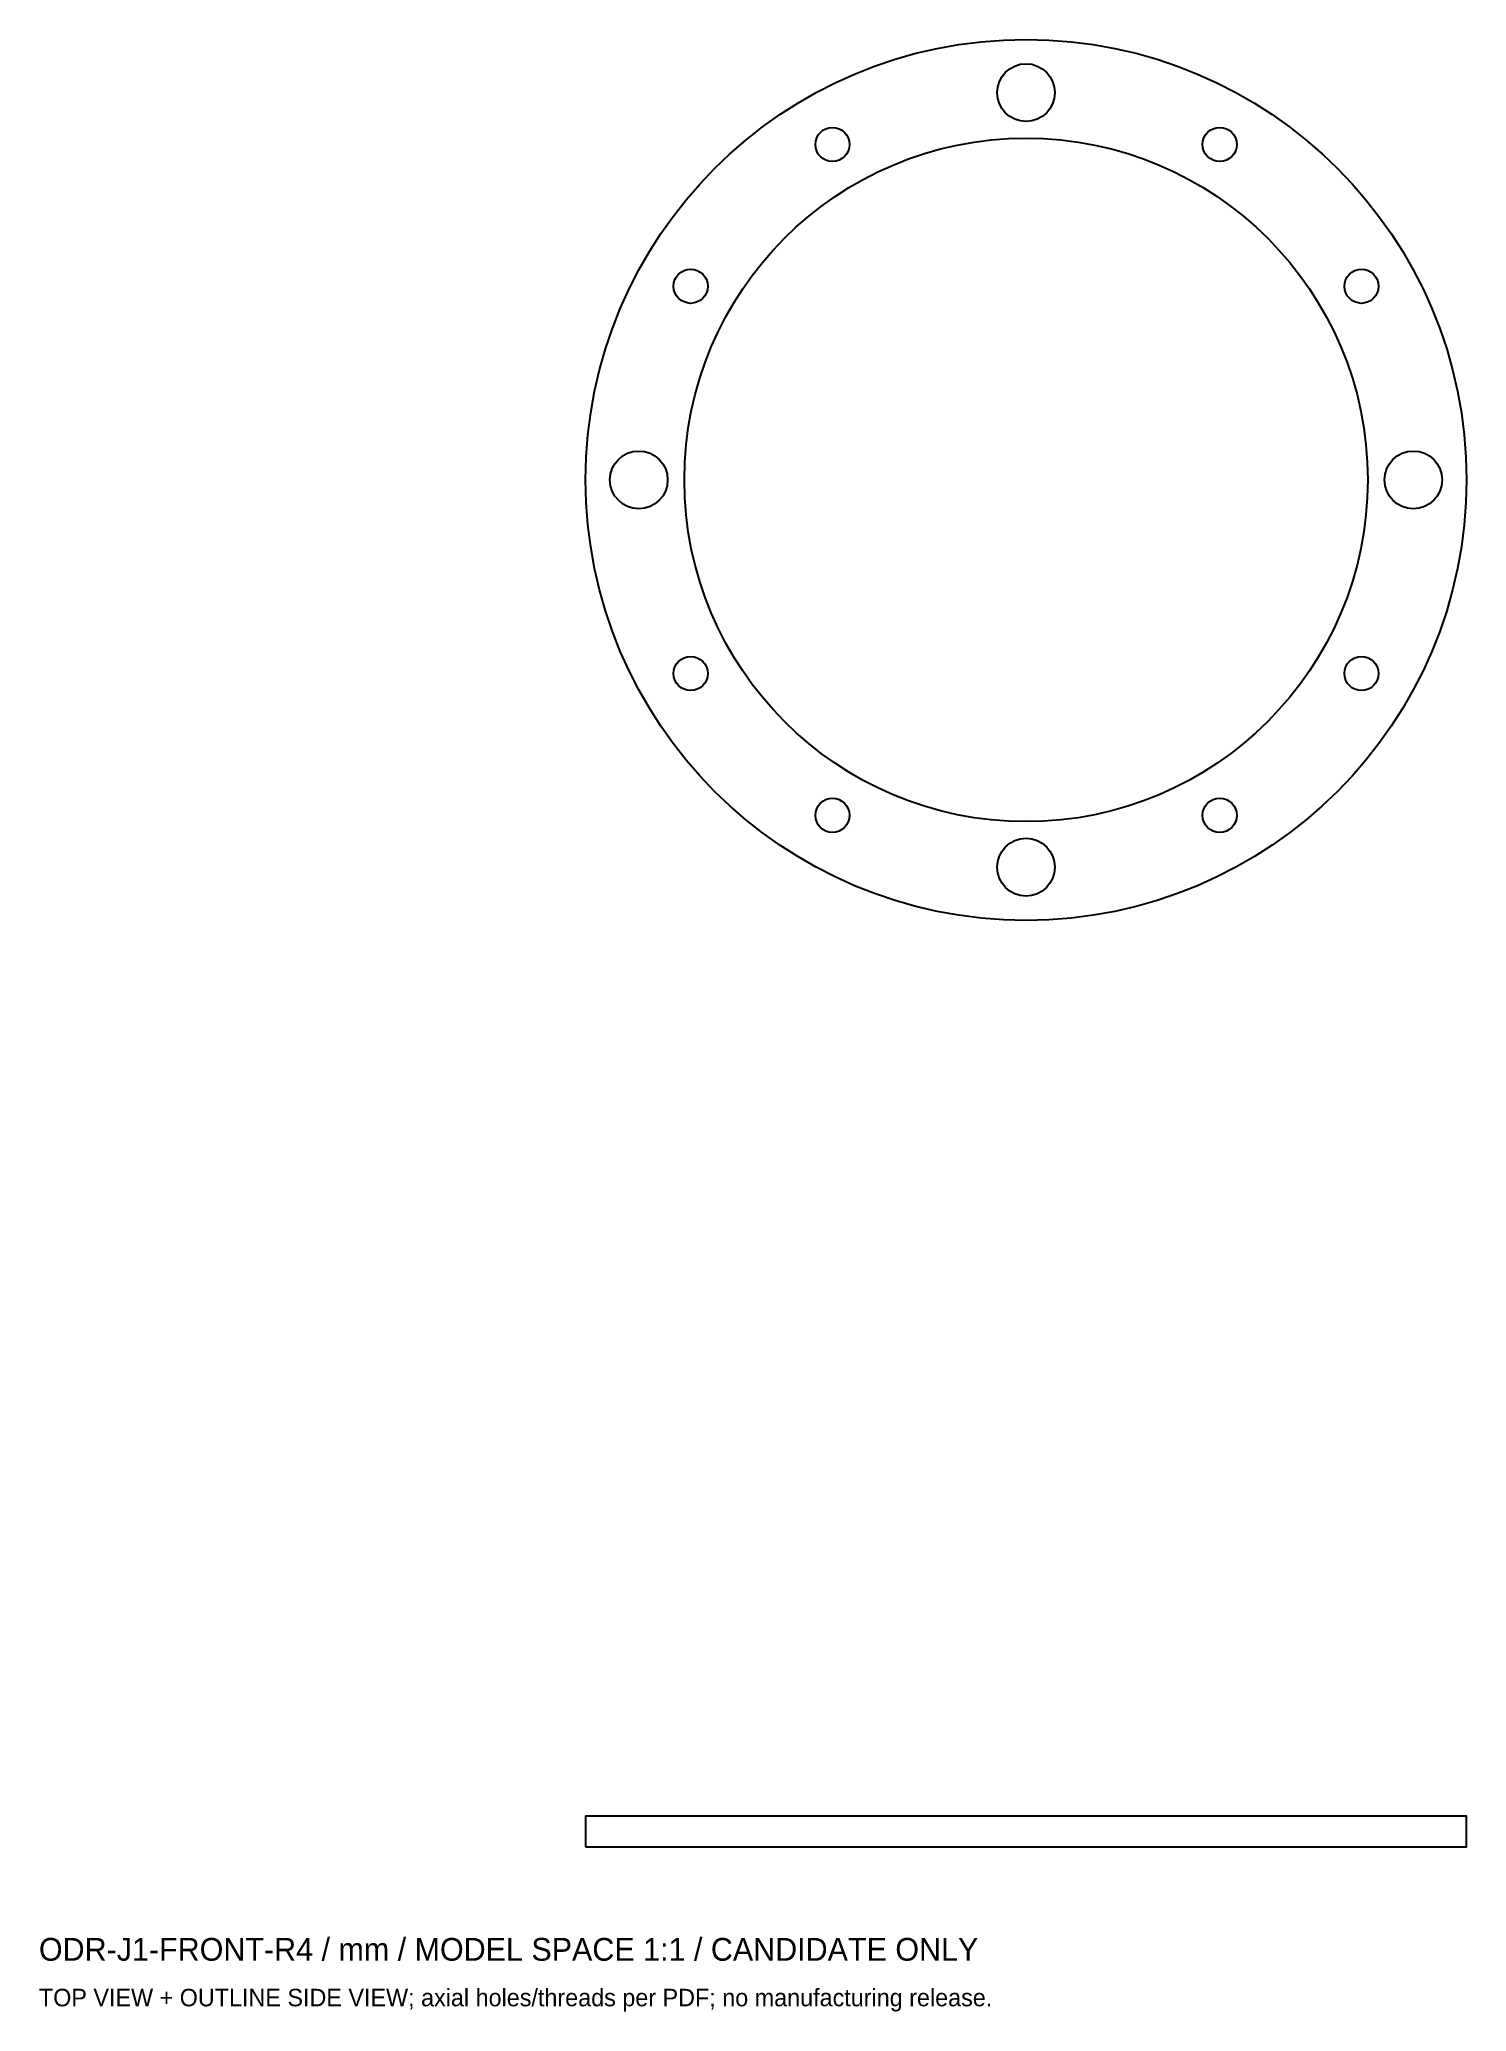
# Model space of a CAD drawing. Header units: millimetres. Extents: x -130 to 58, y -202 to 58.
import ezdxf

# ---------------------------------------------------------------- set-up
doc = ezdxf.new("R2010")
doc.units = ezdxf.units.MM
for name, color, linetype in [('CENTRE_THRU', 7, 'Continuous'), ('M4_CLEAR', 7, 'Continuous'), ('OEM_HEAD_RELIEF', 7, 'Continuous'), ('OUTLINE', 7, 'Continuous')]:
    doc.layers.add(name, color=color, linetype=linetype)

msp = doc.modelspace()

# ---------------------------------------------------------------- linework, layer by layer
msp.add_lwpolyline([(-58.01, -180), (58.01, -180), (58.01, -175.98), (-58.01, -175.98)], close=True)
at = {"layer": 'CENTRE_THRU'}
msp.add_circle((0, 0), 45, dxfattribs=at)
at = {"layer": 'M4_CLEAR'}
for centre in [(-25.5, 44.17), (25.5, 44.17), (-44.17, 25.5), (44.17, 25.5), (-44.17, -25.5), (44.17, -25.5), (-25.5, -44.17), (25.5, -44.17)]:
    msp.add_circle(centre, 2.25, dxfattribs=at)
at = {"layer": 'OEM_HEAD_RELIEF'}
for centre in [(0, 51), (-51, 0), (51, 0), (0, -51)]:
    msp.add_circle(centre, 3.8, dxfattribs=at)
at = {"layer": 'OUTLINE'}
msp.add_circle((0, 0), 58, dxfattribs=at)

# ---------------------------------------------------------------- texts
for s, height, p in [('ODR-J1-FRONT-R4 / mm / MODEL SPACE 1:1 / CANDIDATE ONLY', 3, (-130, -195)), ('TOP VIEW + OUTLINE SIDE VIEW; axial holes/threads per PDF; no manufacturing release.', 2.3, (-130, -201))]:
    msp.add_text(s, height=height).set_placement(p)

doc.saveas('drawing.dxf')
